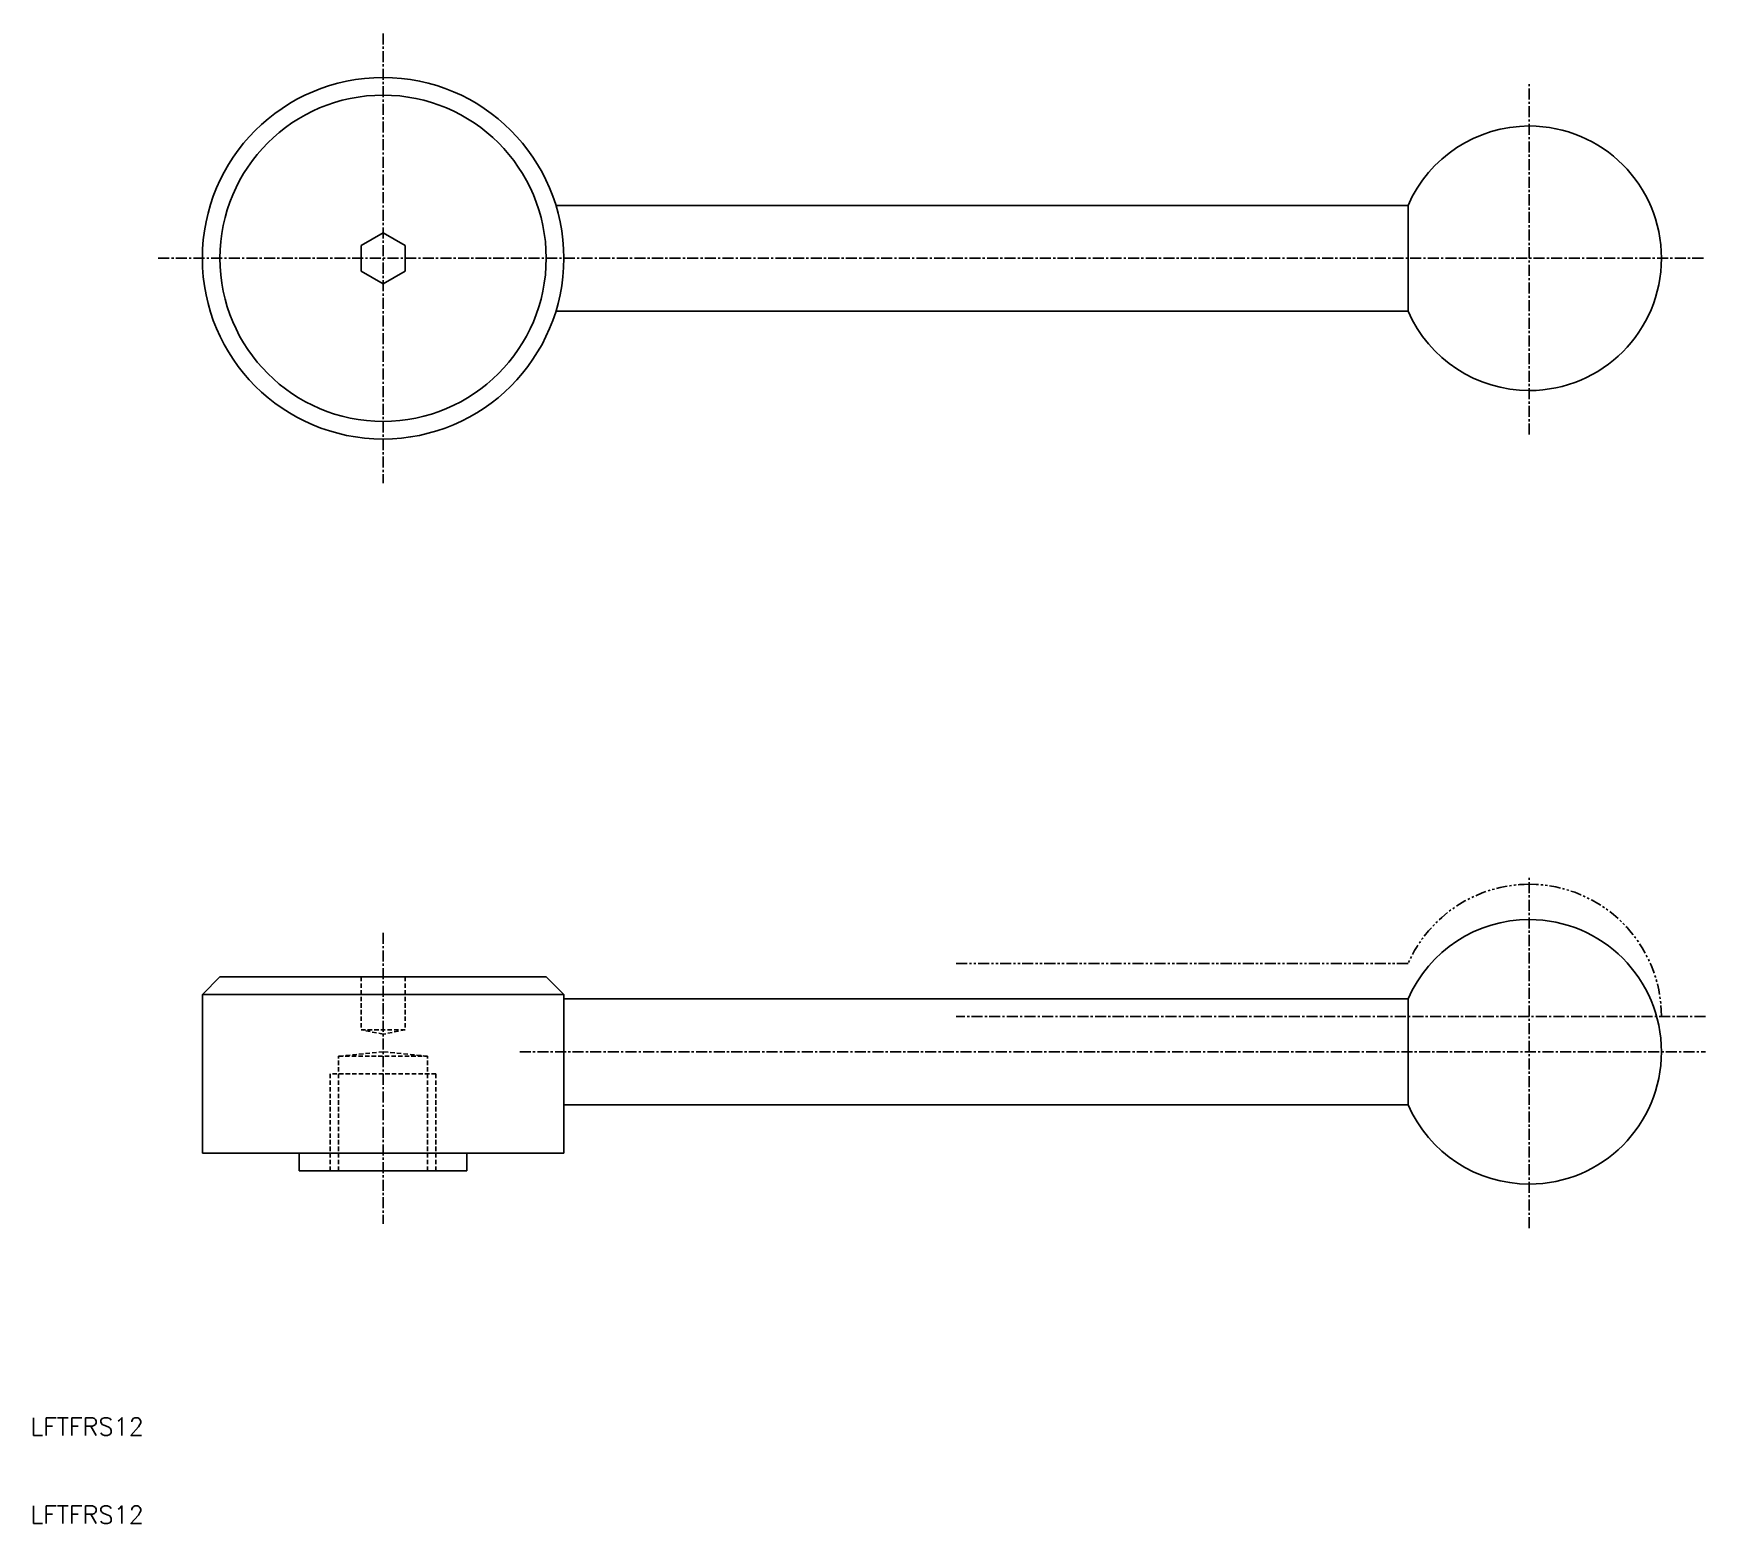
# Model space of a CAD drawing. Extents: x 10 to 200, y 10 to 179.
import ezdxf

# ---------------------------------------------------------------- set-up
doc = ezdxf.new("R2010")
doc.units = 0
for name, pattern in [('CENTER', [2, 1.25, -0.25, 0.25, -0.25]), ('DASHED', [0.75, 0.5, -0.25]), ('PHANTOM', [2.5, 1.25, -0.25, 0.25, -0.25, 0.25, -0.25])]:
    doc.linetypes.add(name, pattern=pattern)
doc.layers.get('0').update_dxf_attribs({"linetype": 'CONTINUOUS'})
doc.layers.add('CENTER', color=1, linetype='CENTER')
doc.styles.get("Standard").update_dxf_attribs({"font": 'txt.shx'})

msp = doc.modelspace()

# ---------------------------------------------------------------- linework, layer by layer
at = {"color": 7, "linetype": 'CONTINUOUS'}
for p, q in [((69.6, 159.5), (166.25, 159.5)), ((166.25, 159.5), (166.25, 147.5)), ((50, 156.38), (47.5, 154.94)), ((52.5, 154.94), (50, 156.38)), ((47.5, 154.94), (47.5, 152.05)), ((52.5, 152.05), (52.5, 154.94)), ((47.5, 152.05), (50, 150.61)), ((50, 150.61), (52.5, 152.05)), ((166.25, 147.5), (69.6, 147.5)), ((29.5, 70), (31.5, 72)), ((68.5, 72), (31.5, 72)), ((68.5, 72), (70.5, 70)), ((29.5, 70), (70.5, 70)), ((29.5, 70), (29.5, 52)), ((70.5, 52), (70.5, 70)), ((70.5, 69.5), (166.25, 69.5)), ((166.25, 69.5), (166.25, 57.5)), ((166.25, 57.5), (70.5, 57.5)), ((29.5, 52), (70.5, 52)), ((40.5, 52), (40.5, 50)), ((59.5, 50), (59.5, 52)), ((40.5, 50), (59.5, 50))]:
    msp.add_line(p, q, dxfattribs=at)
at = {"color": 3, "linetype": 'PHANTOM'}
msp.add_line((115, 73.5), (166.25, 73.5), dxfattribs=at)
at = {"color": 3, "linetype": 'DASHED'}
for p, q in [((47.5, 72), (47.5, 66)), ((52.5, 72), (52.5, 66)), ((52.5, 66), (47.5, 66)), ((52.5, 66), (47.5, 66)), ((50, 65.5), (47.5, 66)), ((52.5, 66), (50, 65.5)), ((50, 63.5), (44.95, 63)), ((44.95, 50), (44.95, 63)), ((44.95, 63), (55.05, 63)), ((55.05, 63), (50, 63.5)), ((55.05, 50), (55.05, 63)), ((44, 50), (44, 61)), ((56, 61), (44, 61)), ((56, 50), (56, 61))]:
    msp.add_line(p, q, dxfattribs=at)
at = {"color": 7, "linetype": 'CONTINUOUS'}
for radius in [20.5, 18.5]:
    msp.add_circle((50, 153.5), radius, dxfattribs=at)
for centre, start, end in [((180, 153.5), 90, 156.4218), ((180, 153.5), 270, 90), ((180, 153.5), 203.5782, 270), ((180, 63.5), 90, 156.4218), ((180, 63.5), 270, 90), ((180, 63.5), 203.5782, 270)]:
    msp.add_arc(centre, 15, start, end, dxfattribs=at)
at = {"color": 3, "linetype": 'PHANTOM'}
for start, end in [(90, 156.4218), (0, 90)]:
    msp.add_arc((180, 67.5), 15, start, end, dxfattribs=at)
at = {"layer": 'CENTER', "color": 1, "linetype": 'CENTER'}
for p, q in [((50, 179), (50, 128)), ((180, 133.5), (180, 173.5)), ((24.5, 153.5), (200, 153.5)), ((180, 43.5), (180, 83.5)), ((50, 77), (50, 44.01)), ((200, 67.5), (115, 67.5)), ((65.5, 63.5), (200, 63.5))]:
    msp.add_line(p, q, dxfattribs=at)

# ---------------------------------------------------------------- texts
at = {"color": 7, "linetype": 'CONTINUOUS'}
for p in [(10, 20), (10, 10)]:
    msp.add_text('LFTFRS12', height=2, dxfattribs=at).set_placement(p)

doc.saveas('drawing.dxf')
